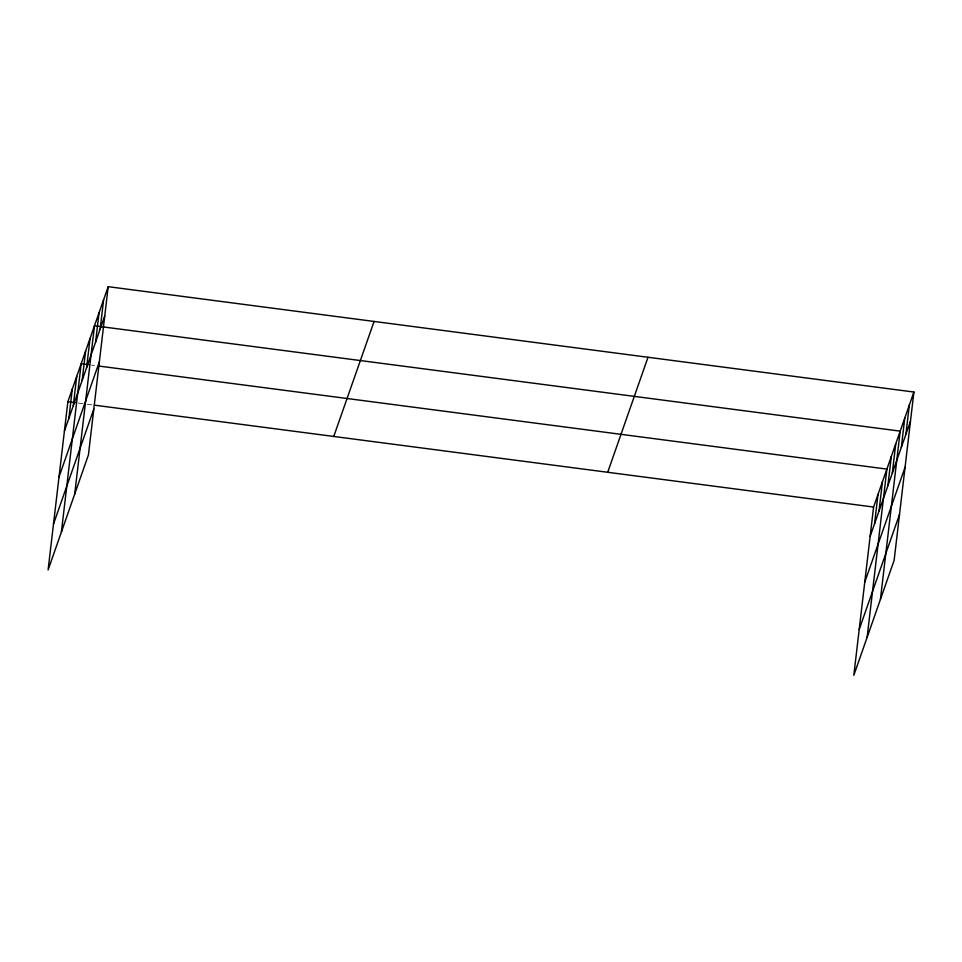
<?xml version="1.0" encoding="UTF-8"?>
<svg xmlns="http://www.w3.org/2000/svg" width="962" height="962" viewBox="0 0 962 962"><rect width="100%" height="100%" fill="white"/><g stroke="black" fill="none" stroke-linecap="round" stroke-linejoin="round"><path stroke-width="0.72" stroke-dasharray="4.81 3.61" d="M91.51 365.079L94.468 365.464M78.211 403.03L85.594 404.004M87.073 404.196L92.977 404.966"/><path stroke-width="1.44" d="M108.189 286.676L67.869 401.683L48.1 569.961L88.42 454.954L108.189 286.676L913.9 392.039L894.131 560.317L853.811 675.324L873.58 507.046L913.9 392.039M68.867 418.326L72.306 389.033M73.292 405.675L76.732 376.382M61.4 532.01L81.169 363.732L88.552 364.694M82.167 380.363L85.606 351.082M86.604 367.712L90.043 338.432M74.711 494.047L94.48 325.781L900.191 431.144L880.422 599.422M95.611 342.027L99.05 312.746M100.18 329.004L103.619 299.711M874.578 523.689L878.017 494.396M879.015 511.038L882.455 481.746M867.123 637.373L886.892 469.095L98.894 366.053M887.878 485.738L891.317 456.445M892.315 473.088L895.754 443.795M901.322 447.402L904.761 418.109M905.891 434.367L909.331 405.074M64.43 430.976L104.738 315.969M59.043 476.839L99.351 361.832M53.487 524.086L93.807 409.078M333.754 436.459L374.074 321.452M607.695 472.282L648.015 357.275M870.141 536.339L910.461 421.332M864.754 582.202L905.074 467.195M859.198 629.461L899.518 514.454M67.869 401.683L75.252 402.645M94.456 405.158L873.58 507.046"/></g></svg>
